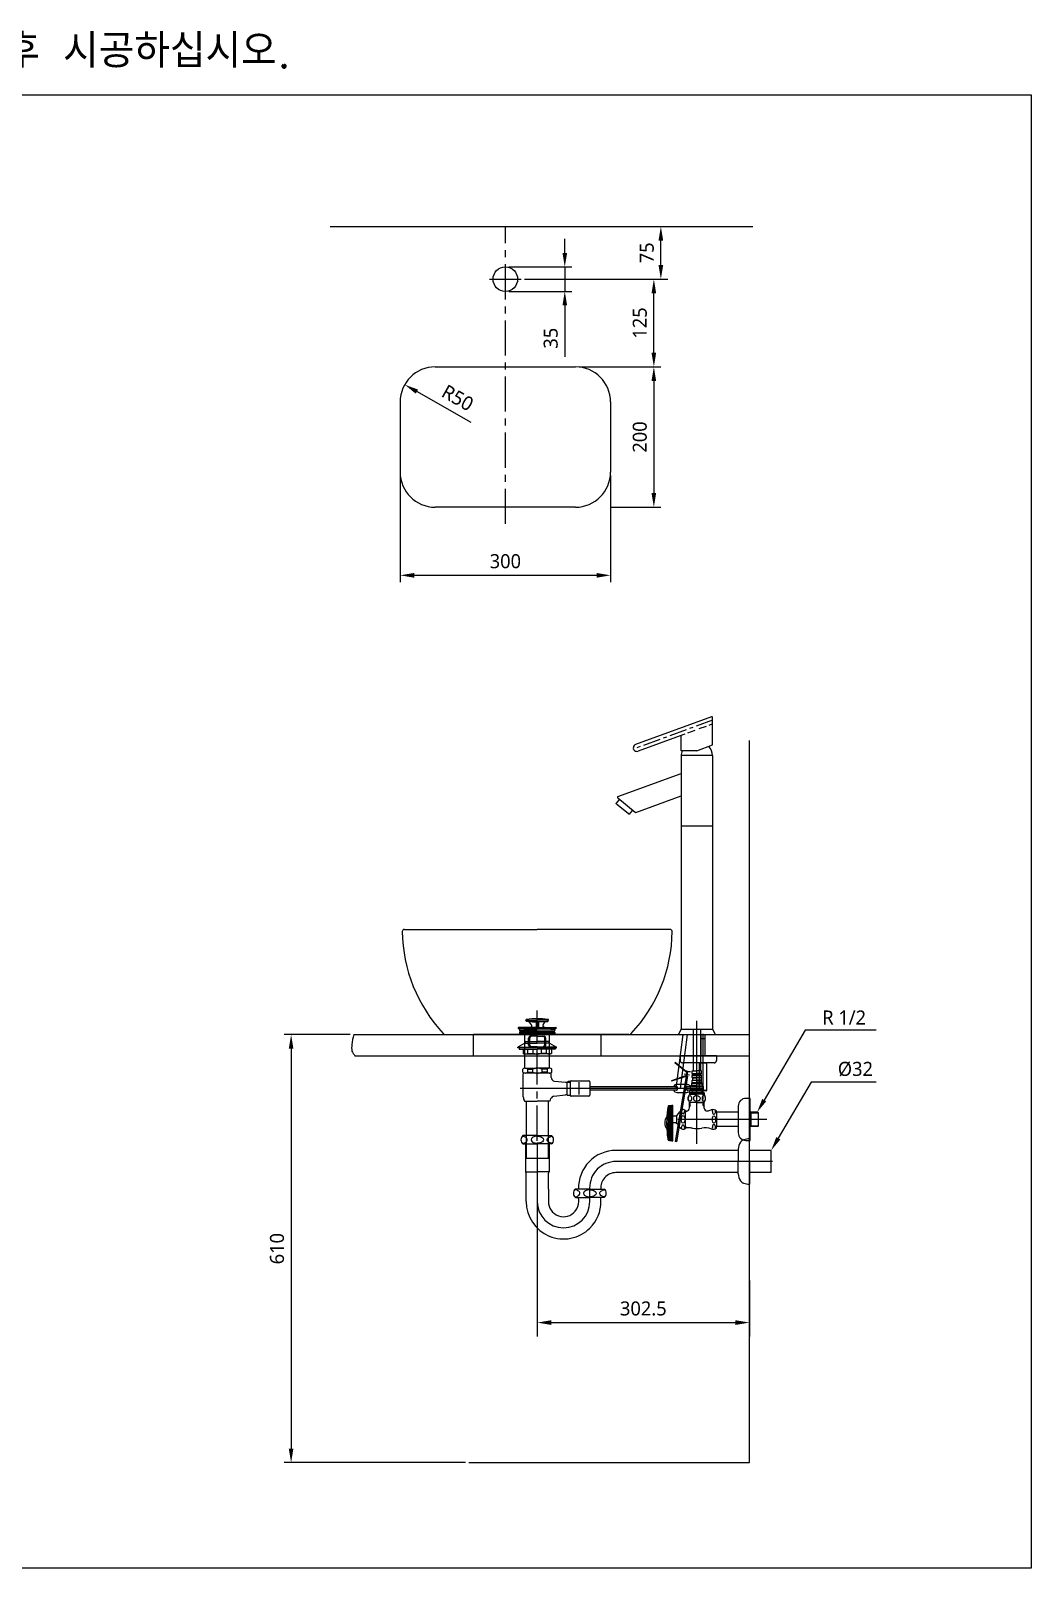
# Model space of a CAD drawing. Extents: x 3936 to 7036, y 0 to 2191.
# Drawn here: x 5609 to 7036, y 0 to 2191 of the extents above; entities that cross this region are included whole.
import ezdxf

# ---------------------------------------------------------------- set-up
doc = ezdxf.new("R2010")
doc.units = 0
doc.header["$LTSCALE"] = 20
doc.header["$MEASUREMENT"] = 0
doc.linetypes.add('CENTER', pattern=[2, 1.25, -0.25, 0.25, -0.25])
doc.layers.get('0').update_dxf_attribs({"linetype": 'CONTINUOUS'})
doc.layers.get('DEFPOINTS').update_dxf_attribs({"linetype": 'CONTINUOUS'})
for name, color, linetype in [('1', 1, 'CONTINUOUS'), ('3', 3, 'CONTINUOUS'), ('4', 4, 'CONTINUOUS'), ('5', 5, 'CONTINUOUS'), ('6', 6, 'CONTINUOUS'), ('7', 7, 'CONTINUOUS'), ('CENTER', 2, 'CENTER'), ('CL', 2, 'CENTER'), ('D', 2, 'CONTINUOUS'), ('DWG', 7, 'CONTINUOUS')]:
    doc.layers.add(name, color=color, linetype=linetype)
doc.styles.add('GHS', font='romans', dxfattribs={"bigfont": 'ghs'})
doc.styles.get("Standard").update_dxf_attribs({"font": 'NanumGothic.ttf'})
doc.dimstyles.get("Standard").update_dxf_attribs({"dimtxt": 2.5, "dimasz": 2, "dimexe": 2, "dimexo": 1, "dimgap": 1.5, "dimtad": 1, "dimdec": 0, "dimlfac": 10, "dimrnd": 0.5, "dimzin": 0, "dimdsep": 46, "dimtxsty": 'Standard', "dimcen": 0, "dimclrt": 2, "dimadec": 0, "dimazin": 0, "dimtfac": 1, "dimtdec": 0, "dimtmove": 0, "dimatfit": 3, "dimfxl": 1, "dimtolj": 1, "dimtzin": 0, "dimarcsym": 0})

# ---------------------------------------------------------------- blocks, each defined once
blk = doc.blocks.new('*D56')
at = {"layer": '1', "color": 3, "lineweight": -2, "transparency": 16777216}
for p, q in [((6331.7, 604.7), (6331.7, 330.1)), ((6634.2, 410.1), (6634.2, 330.1)), ((6351.7, 350.1), (6614.2, 350.1))]:
    blk.add_line(p, q, dxfattribs=at)
at = {"layer": '1', "color": 3, "transparency": 16777216}
for points in [[(6351.7, 353.5), (6351.7, 346.8), (6331.7, 350.1)], [(6614.2, 353.5), (6614.2, 346.8), (6634.2, 350.1)]]:
    blk.add_solid(points, dxfattribs=at)
at = {"layer": 'DEFPOINTS', "color": 0, "transparency": 16777216}
for p in [(6331.7, 604.7), (6634.2, 410.1), (6634.2, 350.1)]:
    blk.add_point(p, dxfattribs=at)
at = {"layer": '1', "color": 2, "transparency": 16777216, "insert": (6482.9, 370.1), "char_height": 20, "attachment_point": 5}
blk.add_mtext('\\A1;302.5', dxfattribs=at)
blk = doc.blocks.new('*D57')
at = {"layer": '3', "color": 3, "lineweight": -2, "transparency": 16777216}
for p, q in [((6065, 760.5), (5970.7, 760.5)), ((5980.7, 740.5), (5980.7, 170.5)), ((6229.2, 150.5), (5970.7, 150.5))]:
    blk.add_line(p, q, dxfattribs=at)
at = {"layer": '3', "color": 3, "transparency": 16777216}
for points in [[(5977.4, 740.5), (5984, 740.5), (5980.7, 760.5)], [(5977.4, 170.5), (5984, 170.5), (5980.7, 150.5)]]:
    blk.add_solid(points, dxfattribs=at)
at = {"layer": 'DEFPOINTS', "color": 0, "transparency": 16777216}
for p in [(6070, 760.5), (5980.7, 150.5), (6234.2, 150.5)]:
    blk.add_point(p, dxfattribs=at)
at = {"layer": '3', "color": 2, "transparency": 16777216, "insert": (5960.7, 455.5), "char_height": 20, "attachment_point": 5, "rotation": 90}
blk.add_mtext('\\A1;610', dxfattribs=at)
blk = doc.blocks.new('*D58')
at = {"layer": '3', "color": 3, "lineweight": -2, "transparency": 16777216}
for p, q in [((6313.7, 1837.3), (6507.9, 1837.3)), ((6497.9, 1732.3), (6497.9, 1817.3)), ((6391.2, 1712.3), (6507.9, 1712.3))]:
    blk.add_line(p, q, dxfattribs=at)
at = {"layer": '3', "color": 3, "transparency": 16777216}
for points in [[(6494.6, 1817.3), (6501.2, 1817.3), (6497.9, 1837.3)], [(6494.6, 1732.3), (6501.2, 1732.3), (6497.9, 1712.3)]]:
    blk.add_solid(points, dxfattribs=at)
at = {"layer": 'DEFPOINTS', "color": 0, "transparency": 16777216}
for p in [(6308.7, 1837.3), (6497.9, 1837.3), (6386.2, 1712.3)]:
    blk.add_point(p, dxfattribs=at)
at = {"layer": '3', "color": 2, "transparency": 16777216, "insert": (6477.9, 1774.8), "char_height": 20, "attachment_point": 5, "rotation": 90}
blk.add_mtext('\\A1;125', dxfattribs=at)
blk = doc.blocks.new('*D59')
at = {"layer": '3', "color": 3, "lineweight": -2, "transparency": 16777216}
for p, q in [((6313.7, 1912.3), (6517.9, 1912.3)), ((6507.9, 1857.3), (6507.9, 1892.3)), ((6313.7, 1837.3), (6517.9, 1837.3))]:
    blk.add_line(p, q, dxfattribs=at)
at = {"layer": '3', "color": 3, "transparency": 16777216}
for points in [[(6504.6, 1892.3), (6511.2, 1892.3), (6507.9, 1912.3)], [(6504.6, 1857.3), (6511.2, 1857.3), (6507.9, 1837.3)]]:
    blk.add_solid(points, dxfattribs=at)
at = {"layer": 'DEFPOINTS', "color": 0, "transparency": 16777216}
for p in [(6308.7, 1912.3), (6507.9, 1912.3), (6308.7, 1837.3)]:
    blk.add_point(p, dxfattribs=at)
at = {"layer": '3', "color": 2, "transparency": 16777216, "insert": (6487.9, 1874.8), "char_height": 20, "attachment_point": 5, "rotation": 90}
blk.add_mtext('\\A1;75', dxfattribs=at)
blk = doc.blocks.new('*D60')
at = {"layer": '3', "color": 3, "lineweight": -2, "transparency": 16777216}
for p, q in [((6370.9, 1874.8), (6370.9, 1894.8)), ((6291.2, 1854.8), (6380.9, 1854.8)), ((6370.9, 1854.8), (6370.9, 1819.8)), ((6291.2, 1819.8), (6380.9, 1819.8)), ((6370.9, 1799.8), (6370.9, 1726.4))]:
    blk.add_line(p, q, dxfattribs=at)
at = {"layer": '3', "color": 3, "transparency": 16777216}
for points in [[(6367.6, 1874.8), (6374.3, 1874.8), (6370.9, 1854.8)], [(6367.6, 1799.8), (6374.3, 1799.8), (6370.9, 1819.8)]]:
    blk.add_solid(points, dxfattribs=at)
at = {"layer": 'DEFPOINTS', "color": 0, "transparency": 16777216}
for p in [(6286.2, 1854.8), (6286.2, 1819.8), (6370.9, 1819.8)]:
    blk.add_point(p, dxfattribs=at)
at = {"layer": '3', "color": 2, "transparency": 16777216, "insert": (6350.9, 1753.1), "char_height": 20, "attachment_point": 5, "rotation": 90}
blk.add_mtext('\\A1;35', dxfattribs=at)
blk = doc.blocks.new('*D53')
at = {"layer": '3', "color": 3, "lineweight": -2, "transparency": 16777216}
for p, q in [((6391.2, 1712.3), (6507.9, 1712.3)), ((6497.9, 1692.3), (6497.9, 1532.3)), ((6436.2, 1512.3), (6507.9, 1512.3))]:
    blk.add_line(p, q, dxfattribs=at)
at = {"layer": '3', "color": 3, "transparency": 16777216}
for points in [[(6494.6, 1692.3), (6501.2, 1692.3), (6497.9, 1712.3)], [(6494.6, 1532.3), (6501.2, 1532.3), (6497.9, 1512.3)]]:
    blk.add_solid(points, dxfattribs=at)
at = {"layer": 'DEFPOINTS', "color": 0, "transparency": 16777216}
for p in [(6386.2, 1712.3), (6431.2, 1512.3), (6497.9, 1512.3)]:
    blk.add_point(p, dxfattribs=at)
at = {"layer": '3', "color": 2, "transparency": 16777216, "insert": (6477.9, 1612.3), "char_height": 20, "attachment_point": 5, "rotation": 90}
blk.add_mtext('\\A1;200', dxfattribs=at)
blk = doc.blocks.new('*D54')
at = {"layer": '3', "color": 3, "lineweight": -2, "transparency": 16777216}
for p, q in [((6136.2, 1557.3), (6136.2, 1405.2)), ((6436.2, 1557.3), (6436.2, 1405.2)), ((6156.2, 1415.2), (6416.2, 1415.2))]:
    blk.add_line(p, q, dxfattribs=at)
at = {"layer": '3', "color": 3, "transparency": 16777216}
for points in [[(6156.2, 1418.5), (6156.2, 1411.8), (6136.2, 1415.2)], [(6416.2, 1418.5), (6416.2, 1411.8), (6436.2, 1415.2)]]:
    blk.add_solid(points, dxfattribs=at)
at = {"layer": 'DEFPOINTS', "color": 0, "transparency": 16777216}
for p in [(6136.2, 1562.3), (6436.2, 1562.3), (6436.2, 1415.2)]:
    blk.add_point(p, dxfattribs=at)
at = {"layer": '3', "color": 2, "transparency": 16777216, "insert": (6286.2, 1435.2), "char_height": 20, "attachment_point": 5}
blk.add_mtext('\\A1;300', dxfattribs=at)
blk = doc.blocks.new('*D67')
at = {"layer": '3', "color": 3, "lineweight": -2, "transparency": 16777216}
blk.add_line((6237.5, 1633.2), (6160.1, 1677), dxfattribs=at)
at = {"layer": '3', "color": 3, "transparency": 16777216}
blk.add_solid([(6161.7, 1679.9), (6158.4, 1674.1), (6142.7, 1686.9)], dxfattribs=at)
at = {"layer": 'DEFPOINTS', "color": 0, "transparency": 16777216}
for p in [(6142.7, 1686.9), (6186.2, 1662.3)]:
    blk.add_point(p, dxfattribs=at)
at = {"layer": '3', "color": 2, "transparency": 16777216, "insert": (6218.2, 1668.1), "char_height": 20, "attachment_point": 5, "rotation": 330.4783}
blk.add_mtext('\\A1;R50', dxfattribs=at)

msp = doc.modelspace()

# ---------------------------------------------------------------- linework, layer by layer
at = {"color": 7}
for p, q in [((6186.16258, 1712.26501), (6386.16258, 1712.26501)), ((6136.16258, 1662.26501), (6136.16258, 1562.26501)), ((6436.16258, 1662.26501), (6436.16258, 1562.26501)), ((6386.16258, 1512.26501), (6186.16258, 1512.26501)), ((6142.17773, 910.50261), (6331.65675, 910.50261)), ((6521.13577, 910.50261), (6331.65675, 910.50261)), ((6201.31439, 760.50261), (6331.65675, 760.50261)), ((6461.99912, 760.50261), (6331.65675, 760.50261))]:
    msp.add_line(p, q, dxfattribs=at)
msp.add_lwpolyline([(6422.65675, 760.50261), (6331.65675, 760.50261), (6240.65675, 760.50261)])
for centre, radius, start, end in [((6186.16258, 1662.26501), 50, 90, 180), ((6386.16258, 1662.26501), 50, 0, 90), ((6186.16258, 1562.26501), 50, 180, 270), ((6386.16258, 1562.26501), 50, 270, 0), ((6142.17773, 907.50261), 3, 90, 180.8013657), ((6356.65675, 910.50261), 217.5, 180.8013657, 223.02778491), ((6306.65675, 910.50261), 217.5, 316.97221509, 359.1986343), ((6521.13577, 907.50261), 3, 359.1986343, 90), ((6201.31439, 765.50261), 5, 223.02778491, 270), ((6461.99912, 765.50261), 5, 270, 316.97221509)]:
    msp.add_arc(centre, radius, start, end, dxfattribs=at)
at = {"layer": '1'}
for p, q in [((6634.15675, 150.50261), (6634.15675, 1179.72416)), ((6240.65675, 730.50261), (6240.65675, 760.50261)), ((6422.65675, 730.50261), (6422.65675, 760.50261)), ((6234.15675, 150.50261), (6634.15675, 150.50261))]:
    msp.add_line(p, q, dxfattribs=at)
at = {"layer": '1', "color": 3}
for p, q in [((6713.50648, 766.69094), (6655.26183, 667.20937)), ((6814.74148, 766.69094), (6713.50648, 766.69094)), ((6722.29992, 693.01815), (6675.35377, 612.83437)), ((6814.74148, 693.01815), (6722.29992, 693.01815))]:
    msp.add_line(p, q, dxfattribs=at)
at = {"layer": '1'}
msp.add_open_spline([(6070.04579, 760.50261), (6068.4888, 755.69255), (6067.49926, 747.93881), (6066.4005, 736.51331), (6070.17884, 732.84228), (6071.51111, 730.50261)], degree=3, knots=[0.795697532, 0.795697532, 0.795697532, 0.795697532, 2.2002718372, 3.1617295052, 4.1110891985, 4.1110891985, 4.1110891985, 4.1110891985], dxfattribs=at)
at = {"layer": '1', "color": 3}
for points in [[(6658.1384, 665.52519), (6652.38526, 668.89355), (6645.15675, 649.94996)], [(6678.23034, 611.15019), (6672.4772, 614.51855), (6665.2487, 595.57496)]]:
    msp.add_solid(points, dxfattribs=at)
at = {"layer": '3'}
for p, q in [((6304.65675, 770.29569), (6304.65675, 769.69569)), ((6304.65675, 769.69569), (6306.79897, 768.19569)), ((6304.65675, 769.69569), (6331.65675, 769.69569)), ((6314.35675, 770.69569), (6305.05675, 770.69569)), ((6306.35492, 767.99569), (6306.35492, 766.69569)), ((6312.65675, 768.19569), (6306.55492, 768.19569)), ((6312.65675, 768.19569), (6331.65675, 768.19569)), ((6331.65675, 770.69569), (6314.35675, 770.69569)), ((6316.65675, 779.29569), (6315.42543, 781.4284)), ((6315.54197, 781.22655), (6331.65675, 781.22655)), ((6331.65675, 779.29569), (6316.65675, 779.29569)), ((6319.17203, 779.1114), (6329.90675, 778.41003)), ((6323.38209, 774.4164), (6320.66389, 778.26937)), ((6321.30033, 770.69569), (6322.74785, 771.53142)), ((6331.65675, 779.29569), (6329.90675, 778.41003)), ((6329.90675, 778.41003), (6329.90675, 770.69569)), ((6331.13908, 779.0337), (6330.70675, 772.62582)), ((6330.70675, 772.65002), (6331.65675, 772.65002)), ((6330.90985, 770.69569), (6330.70675, 772.65002)), ((6347.77153, 781.22655), (6331.65675, 781.22655)), ((6331.65675, 779.29569), (6346.65675, 779.29569)), ((6331.65675, 779.29569), (6333.40675, 778.41003)), ((6332.60675, 772.65002), (6331.65675, 772.65002)), ((6331.65675, 770.69569), (6348.95675, 770.69569)), ((6358.65675, 769.69569), (6331.65675, 769.69569)), ((6350.65675, 768.19569), (6331.65675, 768.19569)), ((6332.17443, 779.0337), (6332.60675, 772.62582)), ((6332.40365, 770.69569), (6332.60675, 772.65002)), ((6344.14148, 779.1114), (6333.40675, 778.41003)), ((6333.40675, 778.41003), (6333.40675, 770.69569)), ((6339.93141, 774.4164), (6342.64962, 778.26937)), ((6342.01318, 770.69569), (6340.56566, 771.53142)), ((6346.65675, 779.29569), (6347.88807, 781.4284)), ((6348.95675, 770.69569), (6358.25675, 770.69569)), ((6350.65675, 768.19569), (6356.75859, 768.19569)), ((6358.65675, 769.69569), (6356.51453, 768.19569)), ((6356.95859, 767.99569), (6356.95859, 766.69569)), ((6358.65675, 770.29569), (6358.65675, 769.69569)), ((6314.15675, 748.60129), (6304.15675, 742.60129)), ((6306.35492, 763.69569), (6306.35492, 762.39569)), ((6331.65675, 762.19569), (6306.55492, 762.19569)), ((6331.65675, 766.19569), (6306.85492, 766.19569)), ((6331.65675, 764.19569), (6306.85492, 764.19569)), ((6314.15675, 731.60129), (6314.15675, 762.19569)), ((6314.85675, 750.69569), (6314.15675, 751.90813)), ((6314.15675, 750.69569), (6331.65675, 750.69569)), ((6314.15675, 748.60129), (6331.65675, 748.60129)), ((6314.85675, 748.60129), (6314.85675, 750.69569)), ((6319.28238, 745.69569), (6319.28238, 755.69569)), ((6321.05015, 745.69569), (6321.05015, 755.69569)), ((6331.65675, 758.19569), (6321.78238, 758.19569)), ((6331.65675, 766.19569), (6356.45859, 766.19569)), ((6331.65675, 764.19569), (6356.45859, 764.19569)), ((6331.65675, 762.19569), (6356.75859, 762.19569)), ((6331.65675, 758.19569), (6341.53112, 758.19569)), ((6349.15675, 750.69569), (6331.65675, 750.69569)), ((6349.15675, 748.60129), (6331.65675, 748.60129)), ((6342.26335, 745.69569), (6342.26335, 755.69569)), ((6344.03112, 745.69569), (6344.03112, 755.69569)), ((6348.45675, 750.69569), (6349.15675, 751.90813)), ((6348.45675, 748.60129), (6348.45675, 750.69569)), ((6349.15675, 731.60129), (6349.15675, 762.19569)), ((6349.15675, 748.60129), (6359.15675, 742.60129)), ((6356.95859, 763.69569), (6356.95859, 762.39569)), ((6304.15675, 741.60129), (6304.15675, 742.60129)), ((6304.15675, 742.60129), (6331.65675, 742.60129)), ((6314.15675, 741.60129), (6304.15675, 741.60129)), ((6305.96462, 741.60129), (6305.96462, 740.30129)), ((6306.46462, 739.80129), (6311.46462, 739.80129)), ((6311.46462, 739.80129), (6311.46462, 733.67864)), ((6311.46462, 739.80129), (6331.65675, 739.80129)), ((6312.46462, 733.10129), (6311.46462, 733.67864)), ((6312.46462, 733.10129), (6313.86462, 733.10129)), ((6313.86462, 733.10129), (6331.65675, 733.10129)), ((6349.15675, 741.60129), (6314.15675, 741.60129)), ((6314.15675, 712.69005), (6314.15675, 733.10129)), ((6318.23941, 733.67864), (6318.23941, 739.80129)), ((6318.23941, 733.67864), (6325.64007, 733.67864)), ((6331.65675, 743.19569), (6321.78238, 743.19569)), ((6331.65675, 742.60129), (6323.33917, 742.60129)), ((6325.64007, 733.67864), (6325.64007, 739.80129)), ((6331.65675, 743.19569), (6341.53112, 743.19569)), ((6359.15675, 742.60129), (6331.65675, 742.60129)), ((6351.84888, 739.80129), (6331.65675, 739.80129)), ((6349.44888, 733.10129), (6331.65675, 733.10129)), ((6337.67344, 733.67864), (6337.67344, 739.80129)), ((6345.0741, 733.67864), (6337.67344, 733.67864)), ((6345.0741, 733.67864), (6345.0741, 739.80129)), ((6349.15675, 741.60129), (6359.15675, 741.60129)), ((6349.15675, 712.69005), (6349.15675, 733.10129)), ((6350.84888, 733.10129), (6349.44888, 733.10129)), ((6350.84888, 733.10129), (6351.84888, 733.67864)), ((6356.84888, 739.80129), (6351.84888, 739.80129)), ((6351.84888, 739.80129), (6351.84888, 733.67864)), ((6357.34888, 741.60129), (6357.34888, 740.30129)), ((6359.15675, 741.60129), (6359.15675, 742.60129)), ((6310.91306, 707.13907), (6310.91306, 711.25232)), ((6311.65675, 672.09335), (6311.65675, 704.69569)), ((6331.65675, 705.69569), (6312.65675, 705.69569)), ((6314.30045, 712.69569), (6331.41306, 712.69569)), ((6317.68784, 711.25232), (6317.68784, 707.13907)), ((6317.68784, 711.25232), (6325.0885, 711.25232)), ((6317.68784, 707.13907), (6325.0885, 707.13907)), ((6325.0885, 711.25232), (6325.0885, 707.13907)), ((6349.01306, 705.69569), (6331.65675, 705.69569)), ((6349.01306, 712.69569), (6331.90045, 712.69569)), ((6345.62567, 711.25232), (6338.225, 711.25232)), ((6338.225, 711.25232), (6338.225, 707.13907)), ((6345.62567, 707.13907), (6338.225, 707.13907)), ((6345.62567, 711.25232), (6345.62567, 707.13907)), ((6348.45675, 705.69569), (6349.01306, 705.69569)), ((6349.01306, 705.69569), (6349.41306, 705.69569)), ((6350.65675, 705.69569), (6349.15675, 705.69569)), ((6351.65675, 699.33145), (6351.65675, 704.69569)), ((6352.40045, 707.13907), (6352.40045, 711.25232)), ((6568.87923, 683.87674), (6307.1026, 683.87674)), ((6356.12409, 694.35991), (6372.15832, 692.64195)), ((6374.18698, 692.89569), (6379.29255, 692.89569)), ((6374.32607, 674.44569), (6374.32607, 692.94569)), ((6375.65675, 693.69569), (6375.65675, 692.89569)), ((6379.31796, 693.69569), (6375.65675, 693.69569)), ((6379.29255, 692.89569), (6379.29255, 693.89569)), ((6379.29255, 673.49569), (6379.29255, 692.89569)), ((6380.09255, 694.69569), (6405.29255, 694.69569)), ((6391.65675, 675.15778), (6391.65675, 692.59569)), ((6406.79255, 693.19569), (6406.79255, 687.4245)), ((6406.79255, 687.4245), (6406.79255, 674.19569)), ((6530.78999, 686.37674), (6406.79255, 686.37674)), ((6530.694, 681.37674), (6406.79255, 681.37674)), ((6541.77435, 689.66835), (6530.71546, 689.68532)), ((6545.06073, 689.6633), (6541.77435, 689.66835)), ((6568.38383, 686.37674), (6544.99158, 686.37674)), ((6568.37462, 681.37674), (6545.03912, 681.37674)), ((6568.3754, 681.37751), (6568.38307, 686.3775)), ((6568.8823, 685.87673), (6568.38307, 686.3775)), ((6568.87616, 681.87674), (6568.8823, 685.87673)), ((6313.65676, 665.69569), (6331.65675, 665.69569)), ((6315.78175, 665.69569), (6315.78175, 584.69569)), ((6349.65675, 665.69569), (6331.65675, 665.69569)), ((6347.53175, 584.69569), (6347.53175, 665.69569)), ((6355.52563, 672.96736), (6372.15832, 674.74943)), ((6374.32607, 674.44569), (6379.29255, 674.44569)), ((6375.65675, 673.69569), (6375.65675, 674.49569)), ((6379.31796, 673.69569), (6375.65675, 673.69569)), ((6405.29255, 672.69569), (6380.09255, 672.69569)), ((6530.69781, 678.18534), (6542.02044, 678.16796)), ((6542.02044, 678.16796), (6545.04308, 678.16332)), ((6315.78175, 584.69569), (6347.53175, 584.69569)), ((6347.53175, 584.69569), (6346.83175, 584.69569))]:
    msp.add_line(p, q, dxfattribs=at)
for points in [[(6531.37334, 683.93431, -0.0457215357), (6531.26168, 682.73594, -0.0593015348), (6530.98461, 681.84894, -0.1010586224), (6530.48733, 681.15627, -0.1892733446), (6530.05253, 680.98633, -0.1892733446), (6529.61827, 681.1576, -0.0442380887), (6529.36657, 681.43738, -0.0593015348)], [(6529.37424, 686.43738, -0.0442380887), (6529.6268, 686.71639, -0.1892733446), (6530.06159, 686.88632, -0.1892733446), (6530.49586, 686.71506, -0.1010586224), (6530.99102, 686.02086, -0.0593015348), (6531.26536, 685.13301, -0.0457215357), (6531.37334, 683.93431, -0.0457215357)], [(6546.39197, 686.41126, 0.0442380887), (6546.14027, 686.69104, 0.1892733446), (6545.706, 686.86231, 0.1892733446), (6545.27121, 686.69238, 0.1010586224), (6544.77393, 685.9997, 0.0593015348), (6544.49686, 685.1127, 0.0457215357), (6544.38519, 683.91433, 0.0457215357)], [(6544.38519, 683.91433, 0.0457215357), (6544.49318, 682.71563, 0.0593015348), (6544.76752, 681.82778, 0.1010586224), (6545.26268, 681.13359, 0.1892733446), (6545.69695, 680.96232, 0.1892733446), (6546.13174, 681.13225, 0.0442380887), (6546.3843, 681.41126, 0.0593015348)]]:
    msp.add_lwpolyline(points, format="xyb", dxfattribs=at)
for centre, radius, start, end in [((6305.05675, 770.29569), 0.4, 90, 180), ((6306.55492, 767.99569), 0.2, 90, 180), ((6316.50675, 781.22655), 1.1, 97.32041367, 169.42619898), ((6331.65675, 663.29569), 120, 90, 97.32041367), ((6319.02964, 777.11644), 2, 35.20232507, 86.26180949), ((6321.74785, 773.26347), 2, 300, 35.20232507), ((6331.65675, 663.29569), 120, 82.67958633, 90), ((6341.56566, 773.26347), 2, 144.79767493, 240), ((6344.28386, 777.11644), 2, 93.73819051, 144.79767493), ((6346.80675, 781.22655), 1.1, 10.57380102, 82.67958633), ((6356.75859, 767.99569), 0.2, 0, 90), ((6358.25675, 770.29569), 0.4, 0, 90), ((6306.85492, 766.69569), 0.5, 180, 270), ((6306.85492, 763.69569), 0.5, 90, 180), ((6306.55492, 762.39569), 0.2, 180, 270), ((6310.15675, 765.19569), 1, 270, 90), ((6321.78238, 755.69569), 2.5, 90, 180), ((6321.78238, 745.69569), 2.5, 180, 270), ((6323.55015, 755.69569), 2.5, 90, 180), ((6323.55015, 745.69569), 2.5, 180, 270), ((6339.76335, 755.69569), 2.5, 0, 90), ((6339.76335, 745.69569), 2.5, 270, 0), ((6341.53112, 755.69569), 2.5, 0, 90), ((6341.53112, 745.69569), 2.5, 270, 0), ((6353.15675, 765.19569), 1, 90, 270), ((6356.45859, 766.69569), 0.5, 270, 0), ((6356.45859, 763.69569), 0.5, 0, 90), ((6356.75859, 762.39569), 0.2, 270, 0), ((6306.46462, 740.30129), 0.5, 180, 270), ((6314.85201, 743.28049), 10.18185, 250.56792502, 289.43207498), ((6331.46461, 762.55362), 29.45658, 258.59556617, 270.3737354), ((6331.84889, 762.55362), 29.45658, 269.6262646, 281.40443383), ((6348.46149, 743.28049), 10.18185, 250.56792502, 289.43207498), ((6356.84888, 740.30129), 0.5, 270, 0), ((6314.30045, 707.98789), 4.70435, 43.94093732, 136.05906268), ((6314.30045, 710.40349), 4.70435, 223.94093732, 316.05906268), ((6312.65675, 704.69569), 1, 90, 180), ((6331.19086, 699.09121), 13.60629, 89.06429532, 116.64718661), ((6331.19086, 719.30017), 13.60629, 243.35281339, 270.93570468), ((6332.12264, 699.09121), 13.60629, 63.35281339, 90.93570468), ((6332.12264, 719.30017), 13.60629, 269.06429532, 296.64718661), ((6349.01306, 707.98789), 4.70435, 43.94093732, 136.05906268), ((6349.01306, 710.40349), 4.70435, 223.94093732, 316.05906268), ((6350.65675, 704.69569), 1, 0, 90), ((6356.65675, 699.33145), 5, 180, 263.88449643), ((6372.56521, 697.62537), 5, 265.33216468, 308.19271972), ((6380.09255, 693.89569), 0.8, 90, 180), ((6405.29255, 693.19569), 1.5, 0, 90), ((6530.70548, 683.18533), 5, 200.39936666, 269.91205155), ((6530.70778, 684.68533), 5, 89.91205155, 159.42473643), ((6545.05075, 683.16331), 5, 269.91205155, 339.42473643), ((6545.05306, 684.66331), 5, 20.39936666, 89.91205155), ((6324.64516, 672.64228), 13, 182.42004342, 212.30000816), ((6338.66835, 672.64228), 13, 327.69999184, 345.040466), ((6356.0583, 667.99581), 5, 96.11547581, 165.04046432), ((6372.56521, 669.76602), 5, 51.80728028, 94.66783532), ((6380.09255, 673.49569), 0.8, 180, 270), ((6405.29255, 674.19569), 1.5, 270, 0)]:
    msp.add_arc(centre, radius, start, end, dxfattribs=at)
at = {"layer": '4'}
for p, q in [((6315.40675, 616.69996), (6311.11525, 616.69996)), ((6315.40675, 616.69996), (6311.11525, 616.69996)), ((6331.65675, 616.69996), (6315.40675, 616.69996)), ((6331.65675, 616.69996), (6315.40675, 616.69996)), ((6331.65675, 616.69996), (6347.90675, 616.69996)), ((6331.65675, 616.69996), (6347.90675, 616.69996)), ((6347.90675, 616.69996), (6352.19826, 616.69996)), ((6347.90675, 616.69996), (6352.19826, 616.69996)), ((6311.50675, 604.69996), (6311.11525, 604.69996)), ((6311.50675, 604.69996), (6331.65675, 604.69996)), ((6314.85675, 604.69996), (6314.85675, 564.91984)), ((6351.80675, 604.69996), (6331.65675, 604.69996)), ((6348.45675, 604.69996), (6348.45675, 564.91984)), ((6351.80675, 604.69996), (6352.19826, 604.69996)), ((6618.17678, 595.57496), (6443.88577, 595.57496)), ((6618.17678, 597.09469), (6618.17678, 579.69996)), ((6634.15675, 579.69996), (6634.15675, 612.19996)), ((6665.2487, 595.57496), (6634.15675, 595.57496)), ((6665.2487, 563.82496), (6665.2487, 595.57496)), ((6667.2487, 579.69996), (6443.88577, 579.69996)), ((6618.17678, 562.30522), (6618.17678, 579.69996)), ((6634.15675, 579.69996), (6634.15675, 547.19996)), ((6314.85675, 564.91984), (6331.65675, 564.91984)), ((6315.78175, 522.69996), (6315.78175, 563.27496)), ((6348.45675, 564.91984), (6331.65675, 564.91984)), ((6347.53175, 540.09576), (6347.53175, 563.27496)), ((6618.17678, 563.82496), (6443.88577, 563.82496)), ((6665.2487, 563.82496), (6634.15675, 563.82496)), ((6347.53175, 540.09576), (6347.53175, 522.69996)), ((6390.3288, 540.39996), (6386.0373, 540.39996)), ((6386.4288, 528.39996), (6406.5788, 528.39996)), ((6389.85675, 528.39996), (6389.85675, 527.69996)), ((6406.5788, 540.39996), (6390.3288, 540.39996)), ((6390.78175, 522.69996), (6390.78175, 526.14578)), ((6406.5788, 540.39996), (6406.65675, 540.39996)), ((6406.65675, 522.69996), (6406.65675, 541.36319)), ((6406.7347, 540.39996), (6406.65675, 540.39996)), ((6406.7347, 540.39996), (6422.9847, 540.39996)), ((6426.8847, 528.39996), (6406.7347, 528.39996)), ((6422.53175, 522.69996), (6422.53175, 528.39996)), ((6422.9847, 540.39996), (6427.2762, 540.39996))]:
    msp.add_line(p, q, dxfattribs=at)
for points in [[(6317.46192, 610.69996, 0.1552173896), (6316.87143, 612.55628, 0.1067472438), (6314.80973, 614.44696, 0.0730430096), (6312.03986, 615.56497, 0.0285110883), (6310.31111, 615.88099, 0.05952259)], [(6331.65675, 615.69996, 0.0575374245), (6328.09921, 615.28921, 0.0712191074), (6325.39926, 614.23549, 0.1063733648), (6323.37646, 612.43889, 0.159482965)], [(6331.65675, 615.69996, 0.0575374245), (6328.09921, 615.28921, 0.0712191074), (6325.39926, 614.23549, 0.1063733648), (6323.37646, 612.43889, 0.159482965)], [(6331.65675, 615.69996, -0.0575374245), (6335.2143, 615.28921, -0.0712191074), (6337.91425, 614.23549, -0.1063733648), (6339.93705, 612.43889, -0.159482965)], [(6331.65675, 615.69996, -0.0575374245), (6335.2143, 615.28921, -0.0712191074), (6337.91425, 614.23549, -0.1063733648), (6339.93705, 612.43889, -0.159482965)], [(6345.85158, 610.69996, -0.1552173896), (6346.44208, 612.55628, -0.1067472438), (6348.50378, 614.44696, -0.0730430096), (6351.27364, 615.56497, -0.0285110883), (6353.0024, 615.88099, -0.05952259)], [(6310.31111, 605.51892, 0.0285110883), (6312.03986, 605.83494, 0.0730430096), (6314.80973, 606.95296, 0.1067472438), (6316.87143, 608.84363, 0.1552173896), (6317.46192, 610.69996, 0.1552173896)], [(6323.37645, 612.43889, 0.3272904533), (6323.37646, 608.96102, 0.1063733853), (6325.39926, 607.16442, 0.0712191074), (6328.09921, 606.1107, 0.0575374245), (6331.65675, 605.69996, 0.0575374245)], [(6339.93705, 612.43889, -0.3272904533), (6339.93705, 608.96102, -0.1063733853), (6337.91425, 607.16442, -0.0712191074), (6335.2143, 606.1107, -0.0575374245), (6331.65675, 605.69996, -0.0575374245)], [(6353.0024, 605.51892, -0.0285110883), (6351.27364, 605.83494, -0.0730430096), (6348.50378, 606.95296, -0.1067472438), (6346.44208, 608.84363, -0.1552173896), (6345.85158, 610.69996, -0.1552173896)], [(6392.38398, 534.39996, 0.1552173896), (6391.79348, 536.25628, 0.1067472438), (6389.73178, 538.14696, 0.0730430096), (6386.96191, 539.26497, 0.0285110883), (6385.23316, 539.58099, 0.05952259)], [(6385.23316, 529.21892, 0.0285110883), (6386.96191, 529.53494, 0.0730430096), (6389.73178, 530.65296, 0.1067472438), (6391.79348, 532.54363, 0.1552173896), (6392.38398, 534.39996, 0.1552173896)], [(6398.29851, 536.13889, 0.3272904533), (6398.29851, 532.66102, 0.1063733853), (6400.32131, 530.86442, 0.0712191074), (6403.02126, 529.8107, 0.0575374245), (6406.5788, 529.39996, 0.0575374245)], [(6406.65675, 539.39976, 0.0587898964), (6403.02126, 538.98921, 0.0712191074), (6400.32131, 537.93549, 0.1063733648), (6398.29851, 536.13889, 0.159482965)], [(6406.65675, 539.39976, -0.0587898964), (6410.29225, 538.98921, -0.0712191074), (6412.9922, 537.93549, -0.1063733648), (6415.015, 536.13889, -0.159482965)], [(6415.015, 536.13889, -0.3272904533), (6415.015, 532.66102, -0.1063733853), (6412.9922, 530.86442, -0.0712191074), (6410.29225, 529.8107, -0.0575374245), (6406.7347, 529.39996, -0.0575374245)], [(6420.92953, 534.39996, -0.1552173896), (6421.52002, 536.25628, -0.1067472438), (6423.58173, 538.14696, -0.0730430096), (6426.35159, 539.26497, -0.0285110883), (6428.08035, 539.58099, -0.05952259)], [(6428.08035, 529.21892, -0.0285110883), (6426.35159, 529.53494, -0.0730430096), (6423.58173, 530.65296, -0.1067472438), (6421.52002, 532.54363, -0.1552173896), (6420.92953, 534.39996, -0.1552173896)]]:
    msp.add_lwpolyline(points, format="xyb", dxfattribs=at)
for centre, radius, start, end in [((6316.40675, 610.69996), 8, 131.40962211, 228.59037789), ((6346.90675, 610.69996), 8, 311.40962211, 48.59037789), ((6443.88577, 542.19996), 53.375, 90, 181.93258944), ((6638.15675, 596.19996), 20, 146.20771163, 177.43591199), ((6629.50123, 601.27812), 10, 111.1926769, 142.80345081), ((6635.65675, 582.23748), 30, 92.86598398, 109.00713612), ((6443.88577, 542.19996), 37.5, 90, 180.65397811), ((6315.85675, 564.91984), 1, 180, 238.70258778), ((6314.85675, 563.27496), 0.925, 0, 58.70258778), ((6348.45675, 563.27496), 0.925, 121.29741222, 180), ((6347.45675, 564.91984), 1, 301.29741222, 0), ((6443.88577, 542.19996), 21.625, 90, 184.77465278), ((6638.15675, 563.19996), 20, 182.56408801, 213.79228837), ((6629.50123, 558.12179), 10, 217.19654919, 248.8073231), ((6635.65675, 577.16243), 30, 250.99286388, 267.13401602), ((6391.3288, 534.39996), 8, 131.40962211, 228.59037789), ((6373.81797, 517.10179), 19.22404, 28.06365478, 33.45608391), ((6421.9847, 534.39996), 8, 311.40962211, 48.59037789), ((6369.15675, 522.69996), 53.375, 180, 314.94029898), ((6369.15675, 522.69996), 37.5, 180, 0), ((6369.15675, 522.69996), 21.625, 180, 320.7959681), ((6369.15675, 522.69996), 21.625, 320.7959681, 0), ((6369.15675, 522.69996), 53.375, 314.94029898, 0)]:
    msp.add_arc(centre, radius, start, end, dxfattribs=at)
at = {"layer": '5'}
for p, q in [((6036.49088, 1912.26501), (6639.03605, 1912.26501)), ((6070.04579, 760.50261), (6634.15675, 760.50261)), ((6071.51111, 730.50261), (6634.15675, 730.50261))]:
    msp.add_line(p, q, dxfattribs=at)
at = {"layer": '5', "color": 212}
msp.add_lwpolyline([(3936.01547, 2100), (7036.01547, 2100), (7036.01547, 0), (3936.01547, 0)], close=True, dxfattribs=at)
at = {"layer": '6'}
for p, q in [((6553.90675, 767.08546), (6553.90675, 708.79996)), ((6559.15675, 604.98741), (6559.15675, 780.09579)), ((6564.40675, 767.08546), (6564.40675, 708.79996)), ((6552.65675, 704.97153), (6552.65675, 708.79996)), ((6552.65675, 708.79996), (6559.15675, 708.79996)), ((6552.65675, 704.97153), (6553.15675, 704.47153)), ((6552.65675, 704.97153), (6559.15675, 704.97153)), ((6552.65675, 702.12838), (6553.15675, 702.62838)), ((6552.65675, 699.47153), (6552.65675, 702.12838)), ((6552.65675, 702.12838), (6559.15675, 702.12838)), ((6553.15675, 702.62838), (6553.15675, 704.47153)), ((6553.15675, 704.47153), (6559.15675, 704.47153)), ((6553.15675, 702.62838), (6559.15675, 702.62838)), ((6565.65675, 708.79996), (6559.15675, 708.79996)), ((6565.65675, 704.97153), (6559.15675, 704.97153)), ((6565.15675, 704.47153), (6559.15675, 704.47153)), ((6565.15675, 702.62838), (6559.15675, 702.62838)), ((6565.65675, 702.12838), (6559.15675, 702.12838)), ((6565.65675, 704.97153), (6565.15675, 704.47153)), ((6565.15675, 702.62838), (6565.15675, 704.47153)), ((6565.65675, 702.12838), (6565.15675, 702.62838)), ((6565.65675, 704.97153), (6565.65675, 708.79996)), ((6565.65675, 699.47153), (6565.65675, 702.12838)), ((6550.05675, 683.54996), (6550.05675, 687.04996)), ((6559.15675, 687.54996), (6550.55675, 687.54996)), ((6559.15675, 683.04996), (6550.55675, 683.04996)), ((6551.55675, 690.29996), (6551.55675, 687.54996)), ((6559.15675, 690.29996), (6551.55675, 690.29996)), ((6551.55675, 680.29996), (6551.55675, 683.04996)), ((6559.15675, 680.29996), (6551.55675, 680.29996)), ((6552.15675, 690.29996), (6552.15675, 691.49996)), ((6552.15675, 680.29996), (6552.15675, 678.79996)), ((6554.90675, 691.79996), (6552.45675, 691.79996)), ((6552.65675, 699.47153), (6553.15675, 698.97153)), ((6552.65675, 699.47153), (6559.15675, 699.47153)), ((6553.15675, 695.79996), (6552.65675, 695.29996)), ((6552.65675, 692.29996), (6552.65675, 695.29996)), ((6559.15675, 695.29996), (6552.65675, 695.29996)), ((6552.65675, 692.29996), (6559.15675, 692.29996)), ((6553.15675, 698.97153), (6553.15675, 695.79996)), ((6553.15675, 698.97153), (6559.15675, 698.97153)), ((6553.15675, 695.79996), (6559.15675, 695.79996)), ((6559.15675, 691.79996), (6553.15675, 691.79996)), ((6554.90675, 691.79996), (6554.90675, 692.29996)), ((6565.65675, 699.47153), (6559.15675, 699.47153)), ((6565.15675, 698.97153), (6559.15675, 698.97153)), ((6565.15675, 695.79996), (6559.15675, 695.79996)), ((6559.15675, 695.29996), (6565.65675, 695.29996)), ((6565.65675, 692.29996), (6559.15675, 692.29996)), ((6559.15675, 691.79996), (6565.15675, 691.79996)), ((6559.15675, 690.29996), (6566.75675, 690.29996)), ((6559.15675, 687.54996), (6567.75675, 687.54996)), ((6559.15675, 683.04996), (6567.75675, 683.04996)), ((6559.15675, 680.29996), (6566.75675, 680.29996)), ((6563.40675, 691.79996), (6563.40675, 692.29996)), ((6563.40675, 691.79996), (6565.85675, 691.79996)), ((6565.65675, 699.47153), (6565.15675, 698.97153)), ((6565.15675, 698.97153), (6565.15675, 695.79996)), ((6565.15675, 695.79996), (6565.65675, 695.29996)), ((6565.65675, 692.29996), (6565.65675, 695.29996)), ((6566.15675, 690.29996), (6566.15675, 691.49996)), ((6566.15675, 680.29996), (6566.15675, 678.79996)), ((6566.75675, 690.29996), (6566.75675, 687.54996)), ((6566.75675, 680.29996), (6566.75675, 683.04996)), ((6568.25675, 683.54996), (6568.25675, 687.04996)), ((6568.37462, 686.37674), (6568.87616, 686.87674)), ((6518.24157, 658.69996), (6518.24157, 634.69996)), ((6518.833, 659.19996), (6519.65675, 659.19996)), ((6519.65675, 659.19996), (6520.15675, 659.69996)), ((6519.65675, 659.19996), (6519.65675, 634.69996)), ((6520.15675, 659.69996), (6520.15675, 634.69996)), ((6520.15675, 659.69996), (6523.35675, 659.69996)), ((6520.15675, 659.28848), (6523.65675, 659.28848)), ((6520.15675, 658.28848), (6523.65675, 658.28848)), ((6523.65675, 659.99996), (6523.65675, 660.19996)), ((6523.65675, 660.19996), (6525.15675, 660.19996)), ((6523.65675, 659.99996), (6523.65675, 634.69996)), ((6525.15675, 659.19996), (6525.15675, 660.19996)), ((6525.15675, 634.69996), (6525.15675, 659.19996)), ((6549.15675, 678.29996), (6548.65675, 677.79996)), ((6548.65675, 677.79996), (6548.65675, 675.69996)), ((6548.65675, 677.79996), (6559.15675, 677.79996)), ((6548.65675, 675.69996), (6559.15675, 675.69996)), ((6559.15675, 663.69996), (6548.65675, 663.69996)), ((6569.65675, 663.69996), (6548.65675, 663.69996)), ((6548.65675, 656.19996), (6548.65675, 663.69996)), ((6549.90675, 659.69996), (6548.65675, 657.53489)), ((6549.90675, 659.69996), (6548.65675, 659.69996)), ((6559.15675, 678.29996), (6549.15675, 678.29996)), ((6549.90675, 659.69996), (6549.90675, 663.69996)), ((6559.15675, 678.29996), (6553.70675, 678.29996)), ((6559.15675, 678.29996), (6569.15675, 678.29996)), ((6559.15675, 678.29996), (6564.60675, 678.29996)), ((6569.65675, 677.79996), (6559.15675, 677.79996)), ((6569.65675, 675.69996), (6559.15675, 675.69996)), ((6559.15675, 663.69996), (6569.65675, 663.69996)), ((6568.40675, 659.69996), (6568.40675, 663.69996)), ((6568.40675, 659.69996), (6569.65675, 657.53489)), ((6569.65675, 659.69996), (6568.40675, 659.69996)), ((6569.15675, 678.29996), (6569.65675, 677.79996)), ((6569.65675, 677.79996), (6569.65675, 675.69996)), ((6569.65675, 655.78833), (6569.65675, 663.69996)), ((6618.28104, 658.69996), (6618.28104, 620.69996)), ((6635.28104, 669.69996), (6629.28104, 669.69996)), ((6635.28104, 609.69996), (6635.28104, 669.69996)), ((6520.15675, 657.28848), (6523.65675, 657.28848)), ((6520.15675, 656.28848), (6523.65675, 656.28848)), ((6520.15675, 655.28848), (6523.65675, 655.28848)), ((6520.15675, 654.28848), (6523.65675, 654.28848)), ((6520.15675, 653.28848), (6523.65675, 653.28848)), ((6520.15675, 652.28848), (6523.65675, 652.28848)), ((6520.15675, 651.28848), (6523.65675, 651.28848)), ((6520.15675, 650.28848), (6523.65675, 650.28848)), ((6520.15675, 649.28848), (6523.65675, 649.28848)), ((6520.15675, 648.28848), (6523.65675, 648.28848)), ((6520.15675, 647.28848), (6523.65675, 647.28848)), ((6520.15675, 646.28848), (6523.65675, 646.28848)), ((6520.15675, 645.28848), (6523.65675, 645.28848)), ((6520.15675, 644.28848), (6523.65675, 644.28848)), ((6520.15675, 643.28848), (6523.65675, 643.28848)), ((6520.15675, 642.28848), (6523.65675, 642.28848)), ((6520.15675, 641.28848), (6523.65675, 641.28848)), ((6520.15675, 640.28848), (6523.65675, 640.28848)), ((6520.15675, 639.28848), (6523.65675, 639.28848)), ((6520.15675, 638.28848), (6523.65675, 638.28848)), ((6520.15675, 637.28848), (6523.65675, 637.28848)), ((6520.15675, 636.28848), (6523.65675, 636.28848)), ((6530.24336, 644.44996), (6525.15675, 644.44996)), ((6530.24336, 645.4323), (6530.24336, 644.44996)), ((6530.24336, 644.44996), (6530.24336, 634.94996)), ((6658.81658, 639.69996), (6532.27467, 639.69996)), ((6535.12994, 651.02147), (6534.57758, 650.06475)), ((6543.24336, 651.69996), (6543.24336, 652.42067)), ((6543.24336, 627.69996), (6543.24336, 651.69996)), ((6544.15675, 651.69996), (6543.24336, 651.69996)), ((6544.15675, 650.94996), (6543.24336, 650.94996)), ((6544.15675, 650.94996), (6545.45579, 651.89154)), ((6544.15675, 650.94996), (6544.15675, 651.69996)), ((6618.28104, 649.94996), (6587.15675, 649.94996)), ((6587.15675, 648.94996), (6587.15675, 630.44996)), ((6587.15788, 648.95108), (6587.15788, 651.69885)), ((6646.28104, 649.94996), (6635.28104, 649.94996)), ((6635.28104, 649.333), (6635.28104, 630.06757)), ((6636.78104, 648.94996), (6635.78104, 649.94996)), ((6636.78104, 629.44996), (6636.78104, 649.94996)), ((6636.78104, 648.94996), (6647.28104, 648.94996)), ((6647.28104, 648.94996), (6646.28104, 649.94996)), ((6647.15675, 630.44996), (6647.15675, 648.94996)), ((6518.24157, 610.69996), (6518.24157, 634.69996)), ((6519.65675, 610.19996), (6519.65675, 634.69996)), ((6520.15675, 635.28848), (6523.65675, 635.28848)), ((6520.15675, 609.69996), (6520.15675, 634.69996)), ((6520.15675, 634.11144), (6523.65675, 634.11144)), ((6520.15675, 633.11144), (6523.65675, 633.11144)), ((6520.15675, 632.11144), (6523.65675, 632.11144)), ((6520.15675, 631.11144), (6523.65675, 631.11144)), ((6520.15675, 630.11144), (6523.65675, 630.11144)), ((6520.15675, 629.11144), (6523.65675, 629.11144)), ((6520.15675, 628.11144), (6523.65675, 628.11144)), ((6520.15675, 627.11144), (6523.65675, 627.11144)), ((6520.15675, 626.11144), (6523.65675, 626.11144)), ((6520.15675, 625.11144), (6523.65675, 625.11144)), ((6520.15675, 624.11144), (6523.65675, 624.11144)), ((6520.15675, 623.11144), (6523.65675, 623.11144)), ((6520.15675, 622.11144), (6523.65675, 622.11144)), ((6520.15675, 621.11144), (6523.65675, 621.11144)), ((6520.15675, 620.11144), (6523.65675, 620.11144)), ((6520.15675, 619.11144), (6523.65675, 619.11144)), ((6520.15675, 618.11144), (6523.65675, 618.11144)), ((6520.15675, 617.11144), (6523.65675, 617.11144)), ((6520.15675, 616.11144), (6523.65675, 616.11144)), ((6520.15675, 615.11144), (6523.65675, 615.11144)), ((6520.15675, 614.11144), (6523.65675, 614.11144)), ((6523.65675, 609.39996), (6523.65675, 634.69996)), ((6530.24336, 634.94996), (6525.15675, 634.94996)), ((6525.15675, 609.19996), (6525.15675, 634.69996)), ((6530.24336, 633.96761), (6530.24336, 634.94996)), ((6535.12994, 628.37844), (6534.57758, 629.33517)), ((6544.15675, 628.44996), (6543.24336, 628.44996)), ((6546.86855, 627.69996), (6543.24336, 627.69996)), ((6543.24336, 626.97924), (6543.24336, 627.69996)), ((6544.15675, 628.44996), (6545.45579, 627.69996)), ((6544.15675, 627.69996), (6544.15675, 628.44996)), ((6587.15675, 627.69996), (6587.15675, 630.44996)), ((6618.28104, 629.44996), (6587.15675, 629.44996)), ((6587.15675, 629.44996), (6587.15675, 629.26822)), ((6587.15675, 627.69996), (6587.15675, 629.26822)), ((6646.28104, 629.44996), (6635.28104, 629.44996)), ((6635.78104, 629.44996), (6636.78104, 630.44996)), ((6636.78104, 630.44996), (6647.28104, 630.44996)), ((6646.28104, 629.44996), (6647.28104, 630.44996)), ((6518.833, 610.19996), (6519.65675, 610.19996)), ((6519.65675, 610.19996), (6520.15675, 609.69996)), ((6520.15675, 613.11144), (6523.65675, 613.11144)), ((6520.15675, 612.11144), (6523.65675, 612.11144)), ((6520.15675, 611.11144), (6523.65675, 611.11144)), ((6520.15675, 610.11144), (6523.65675, 610.11144)), ((6520.15675, 609.69996), (6523.35675, 609.69996)), ((6523.65675, 609.19996), (6523.65675, 609.39996)), ((6523.65675, 609.19996), (6525.15675, 609.19996)), ((6629.28104, 609.69996), (6635.28104, 609.69996))]:
    msp.add_line(p, q, dxfattribs=at)
for centre, radius, start, end in [((6550.55675, 687.04996), 0.5, 90, 180), ((6550.55675, 683.54996), 0.5, 180, 270), ((6552.45675, 691.49996), 0.3, 90, 180), ((6565.85675, 691.49996), 0.3, 0, 90), ((6567.75675, 687.04996), 0.5, 0, 90), ((6567.75675, 683.54996), 0.5, 270, 0), ((6661.15675, 634.69996), 145, 170.50659, 178.05685792), ((6518.833, 658.49996), 0.7, 90, 170.50659), ((6523.35675, 659.99996), 0.3, 270, 0), ((6556.65675, 669.69996), 10, 143.13010235, 216.86989765), ((6551.65675, 678.79996), 0.5, 270, 360), ((6566.65675, 678.79996), 0.5, 180, 270), ((6561.65675, 669.69996), 10, 323.13010235, 36.86989765), ((6629.28104, 658.69996), 11, 90, 180), ((6527.41099, 634.65462), 14, 141.78592674, 179.75272851), ((6661.15675, 634.69996), 145, 178.05685792, 189.49341), ((6522.45322, 657.06475), 14, 303.80982041, 330), ((6539.76922, 648.34298), 5.35697, 49.56943438, 150), ((6544.15675, 656.19996), 4.5, 270, 0), ((6573.65675, 655.78833), 4, 180, 277.71167846), ((6570.86192, 676.42766), 24.82771, 277.71167846, 290.96613747), ((6582.25039, 646.7072), 7, 45.48706364, 110.96613747), ((6527.41099, 634.77546), 14, 180.24727149, 218.21407326), ((6522.45322, 622.33517), 14, 30, 56.19017959), ((6539.76922, 631.05693), 5.35697, 210, 310.43056562), ((6546.86855, 589.69996), 38, 80.69517649, 90.00000262), ((6559.15675, 664.69996), 38, 260.69517447, 280.73727399), ((6570.86192, 602.97225), 24.82771, 69.03386253, 100.73727502), ((6582.25039, 632.69271), 7, 249.03386253, 314.5), ((6629.28104, 620.69996), 11, 180, 270), ((6518.833, 610.89996), 0.7, 189.49341, 270), ((6523.35675, 609.39996), 0.3, 0, 90)]:
    msp.add_arc(centre, radius, start, end, dxfattribs=at)
for centre, major_axis, ratio in [((6549.19746, 669.69996), (0, 4), 0.612372458), ((6539.4781, 639.69996), (0, -5.39901), 0.4782041641), ((6583.59569, 639.69996), (0, -5.21778), 0.4600900845)]:
    msp.add_ellipse(centre, major_axis=major_axis, ratio=ratio, dxfattribs=at)
for centre, major_axis, ratio, start_param, end_param in [((6559.15675, 669.69996), (4.89898, 0), 0.8164966106, 1.5707962115, 4.7123887141), ((6539.4781, 653.29224), (0, -5.39901), 0.4782041641, 4.7907795753, 7.8342508479), ((6583.59569, 652.20486), (0, -5.21778), 0.4600900845, 4.4336109187, 7.9346876344), ((6539.4781, 626.37952), (0, -5.39901), 0.4782041641, 1.5401075384, 4.6836200802), ((6583.59569, 627.28567), (0, -5.21778), 0.4600900845, 1.4721859227, 5.0096270656)]:
    msp.add_ellipse(centre, major_axis=major_axis, ratio=ratio, start_param=start_param, end_param=end_param, dxfattribs=at)
at = {"layer": '6', "extrusion": (0, 0, -1)}
msp.add_ellipse((6559.15675, 669.69996), major_axis=(-4.89898, 0), ratio=0.8164966106, start_param=1.5707962115, end_param=4.7123887141, dxfattribs=at)
msp.add_ellipse((6569.11605, 669.69996), major_axis=(0, 4), ratio=0.612372458, dxfattribs=at)
at = {"layer": '7'}
for p, q in [((6539.33019, 760.50261), (6529.37508, 683.87674)), ((6545.38062, 760.50261), (6535.4255, 683.87674)), ((6565.23091, 748.13324), (6565.23091, 760.50261)), ((6565.23091, 730.50261), (6565.23091, 760.50261)), ((6565.73091, 755.06516), (6565.23091, 755.93119)), ((6565.23091, 755.06516), (6571.23091, 755.06516)), ((6568.23091, 667.89351), (6568.23091, 761.66035)), ((6570.73091, 755.06516), (6571.23091, 755.93119)), ((6571.23091, 748.13324), (6571.23091, 760.50261)), ((6571.23091, 730.50261), (6571.23091, 760.50261)), ((6587.12089, 730.50261), (6535.34093, 730.50261)), ((6535.34093, 730.50261), (6535.34093, 723.50261)), ((6587.12089, 730.50261), (6587.12089, 723.50261)), ((6544.48254, 702.06831), (6523.02032, 694.72061)), ((6544.71511, 701.51375), (6523.21466, 694.15296)), ((6527.76867, 720.55684), (6528.15353, 721.01715)), ((6545.17219, 706.0058), (6527.76867, 720.55684)), ((6545.55705, 706.46611), (6528.15353, 721.01715)), ((6546.09854, 701.27304), (6530.36895, 607.9018)), ((6584.12089, 720.50261), (6538.80759, 720.50261)), ((6540.98158, 704.71387), (6548.66474, 703.35912)), ((6543.42737, 709.02882), (6543.04251, 708.56851)), ((6545.76438, 707.07485), (6543.42737, 709.02882)), ((6544.26877, 706.1651), (6543.57418, 702.22587)), ((6543.57418, 702.22587), (6544.77214, 702.01464)), ((6544.26877, 706.1651), (6545.46673, 705.95387)), ((6544.48254, 702.06831), (6544.67688, 701.50066)), ((6544.68181, 701.5024), (6544.77214, 702.01464)), ((6544.71981, 701.51615), (6546.09854, 701.27304)), ((6545.6731, 707.76456), (6544.97695, 708.16648)), ((6545.17219, 706.0058), (6545.55705, 706.46611)), ((6545.2727, 701.39821), (6546.10775, 706.13403)), ((6545.55705, 706.46611), (6545.46673, 705.95387)), ((6545.6731, 707.76456), (6546.6731, 707.76456)), ((6546.6731, 707.76456), (6550.1731, 707.76456)), ((6563.73091, 720.50261), (6563.03476, 720.10069)), ((6563.03476, 680.90454), (6563.03476, 720.10069)), ((6572.73091, 720.50261), (6564.99298, 720.50261)), ((6573.42706, 720.10069), (6565.06385, 720.10069)), ((6572.73091, 720.50261), (6573.42706, 720.10069)), ((6573.42706, 680.90454), (6573.42706, 720.10069)), ((6523.02032, 694.72061), (6523.21466, 694.15296)), ((6544.09498, 700.96319), (6528.51513, 608.28913)), ((6573.42706, 680.90454), (6563.03476, 680.90454)), ((6563.73091, 680.50261), (6563.03476, 680.90454)), ((6572.73091, 680.50261), (6563.73091, 680.50261)), ((6572.73091, 680.50261), (6573.42706, 680.90454)), ((6530.36895, 607.9018), (6528.51513, 608.28913))]:
    msp.add_line(p, q, dxfattribs=at)
msp.add_circle((6286.16258, 1837.26501), 17.5, dxfattribs=at)
msp.add_arc((6545.12294, 706.30767), 1, 350, 50.10109816, dxfattribs=at)
for points in [[(6535.34093, 723.50261), (6535.40602, 722.91889), (6535.59745, 722.36083), (6535.90051, 721.85672), (6536.29798, 721.42118), (6536.76866, 721.06631), (6537.3259, 720.78371), (6538.00071, 720.58247), (6538.80759, 720.50261)], [(6584.12089, 720.50261), (6584.70486, 720.56), (6585.26807, 720.73061), (6585.78717, 721.00792), (6586.24219, 721.38127), (6586.61556, 721.83629), (6586.89287, 722.35539), (6587.0635, 722.9186), (6587.12089, 723.50261)]]:
    msp.add_spline(points, degree=3, dxfattribs=at)
at = {"layer": 'CENTER', "color": 2, "linetype": 'CENTER', "ltscale": 2}
for p, q in [((6286.16258, 1488.51834), (6286.16258, 1912.26501)), ((6263.66258, 1837.26501), (6308.66258, 1837.26501)), ((6331.65675, 609.33547), (6331.65675, 794.91878))]:
    msp.add_line(p, q, dxfattribs=at)
at = {"layer": 'CL', "color": 2}
msp.add_line((6581.65675, 1208.60987), (6467.88873, 1167.2017), dxfattribs=at)
at = {"layer": 'D', "color": 7}
for p, q in [((6580.31473, 1213.44231), (6471.90625, 1173.98484)), ((6581.65675, 1207.38836), (6581.65675, 1212.50261)), ((6581.65675, 1173.43516), (6581.65675, 1209.63496)), ((6535.31473, 1186.42187), (6475.32645, 1164.58792)), ((6559.15675, 1165.24583), (6536.65675, 1165.24583)), ((6536.65675, 768.50261), (6533.01856, 761.22622)), ((6581.65675, 768.50261), (6585.29495, 761.22622))]:
    msp.add_line(p, q, dxfattribs=at)
for centre, radius, start, end in [((6580.65675, 1212.50261), 1, 0, 110), ((6533.46577, 761.00261), 0.5, 153.43494882, 270), ((6584.84774, 761.00261), 0.5, 270, 26.56505118)]:
    msp.add_arc(centre, radius, start, end, dxfattribs=at)
at = {"layer": 'DWG'}
for p, q in [((6542.10876, 1188.89469), (6535.31473, 1186.42187)), ((6536.65675, 1165.24583), (6536.65675, 1185.48217)), ((6556.21706, 1194.02969), (6546.10876, 1190.35057)), ((6572.26786, 1199.87171), (6562.09645, 1196.16961)), ((6581.65675, 1203.28898), (6576.26786, 1201.32759)), ((6559.15675, 1165.24583), (6581.65675, 1173.43516)), ((6536.65675, 1158.24583), (6536.65675, 768.50261)), ((6581.65675, 1158.24583), (6536.65675, 1158.24583)), ((6581.65675, 1158.24583), (6581.65675, 768.50261)), ((6446.71607, 1099.97276), (6536.65675, 1132.7085)), ((6449.16141, 1095.96277), (6444.37463, 1090.2581)), ((6446.4153, 1098.26703), (6471.18276, 1077.48467)), ((6472.16756, 1077.31102), (6536.65675, 1100.78316)), ((6444.76956, 1089.17304), (6444.37463, 1090.2581)), ((6461.62254, 1075.03171), (6444.76956, 1089.17304)), ((6461.62254, 1075.03171), (6462.7597, 1074.8312)), ((6467.54648, 1080.53586), (6462.7597, 1074.8312)), ((6536.65675, 1058.24583), (6581.65675, 1058.24583)), ((6536.65675, 768.50261), (6581.65675, 768.50261))]:
    msp.add_line(p, q, dxfattribs=at)
for centre, radius, start, end in [((6535.65675, 1185.48217), 1, 0, 110), ((6473.61635, 1169.28638), 5, 110, 290), ((6558.65573, 1157.03323), 22, 158.08071884, 176.84035978), ((6559.65778, 1157.03323), 22, 3.15964022, 40.24274036), ((6447.05809, 1099.03307), 1, 110, 230), ((6460.37222, 1076.34193), 0.2, 230, 320), ((6471.82554, 1078.25071), 1, 230, 290)]:
    msp.add_arc(centre, radius, start, end, dxfattribs=at)

# ---------------------------------------------------------------- texts
at = {"style": 'GHS'}
msp.add_text('*주의: 카운터 설치부 도기 허용차는 ±3%%%이므로 실측 확인 후 시공하십시오.', height=48, dxfattribs=at).set_placement((4052.79372, 2138.69588))
at = {"layer": '1', "color": 2, "char_height": 20, "attachment_point": 5}
for s, insert in [('R 1/2', (6769.21819, 784.98115)), ('%%C32', (6785.27107, 711.30836))]:
    msp.add_mtext(s, dxfattribs=dict(at, insert=insert))

# ---------------------------------------------------------------- dimensions: what is measured, and where the dimension line sits
at = {"layer": '1'}
dim = msp.add_linear_dim(base=(6634.15675, 350.12341), p1=(6331.65675, 604.69996), p2=(6634.15675, 410.12341), dimstyle='Standard', override={"dimtxt": 20, "dimasz": 20, "dimexe": 20, "dimexo": 0, "dimgap": 10, "dimdec": 4, "dimlfac": 1, "dimzin": 8, "dimclrd": 3, "dimclre": 3, "dimtdec": 4}, dxfattribs=at)
dim.commit()
dim.dimension.update_dxf_attribs({"geometry": '*D56', "text_midpoint": (6482.90675, 370.12341)})
at = {"layer": '3'}
for base, p1, p2, picture, middle in [((6507.91354, 1912.26501), (6308.66258, 1837.26501), (6308.66258, 1912.26501), '*D59', (6487.91354, 1874.76501)), ((6370.92453, 1819.76501), (6286.16258, 1854.76501), (6286.16258, 1819.76501), '*D60', (6350.92453, 1753.09834)), ((6497.91354, 1837.26501), (6386.16258, 1712.26501), (6308.66258, 1837.26501), '*D58', (6477.91354, 1774.76501)), ((6497.91354, 1512.26501), (6386.16258, 1712.26501), (6431.16258, 1512.26501), '*D53', (6477.91354, 1612.26501)), ((5980.6861, 150.50261), (6070.04579, 760.50261), (6234.15675, 150.50261), '*D57', (5960.6861, 455.50261))]:
    dim = msp.add_linear_dim(base=base, p1=p1, p2=p2, angle=90, dimstyle='Standard', override={"dimtxt": 20, "dimasz": 20, "dimexe": 10, "dimexo": 5, "dimgap": 10, "dimdec": 4, "dimlfac": 1, "dimzin": 8, "dimclrd": 3, "dimclre": 3, "dimtdec": 4}, dxfattribs=at)
    dim.commit()
    dim.dimension.update_dxf_attribs({"geometry": picture, "text_midpoint": middle})
dim = msp.add_radius_dim(center=(6186.16258, 1662.26501), mpoint=(6142.65411, 1686.90265), dimstyle='Standard', override={"dimtxt": 20, "dimasz": 20, "dimexe": 10, "dimexo": 5, "dimgap": 10, "dimdec": 4, "dimlfac": 1, "dimzin": 8, "dimclrd": 3, "dimclre": 3, "dimtdec": 4}, dxfattribs=at)
dim.commit()
dim.dimension.update_dxf_attribs({"geometry": '*D67', "text_midpoint": (6207.91681, 1649.94618), "dimtype": 164})
dim = msp.add_linear_dim(base=(6436.16258, 1415.15594), p1=(6136.16258, 1562.26501), p2=(6436.16258, 1562.26501), dimstyle='Standard', override={"dimtxt": 20, "dimasz": 20, "dimexe": 10, "dimexo": 5, "dimgap": 10, "dimdec": 4, "dimlfac": 1, "dimzin": 8, "dimclrd": 3, "dimclre": 3, "dimtdec": 4}, dxfattribs=at)
dim.commit()
dim.dimension.update_dxf_attribs({"geometry": '*D54', "text_midpoint": (6286.16258, 1435.15594)})

doc.saveas('drawing.dxf')
